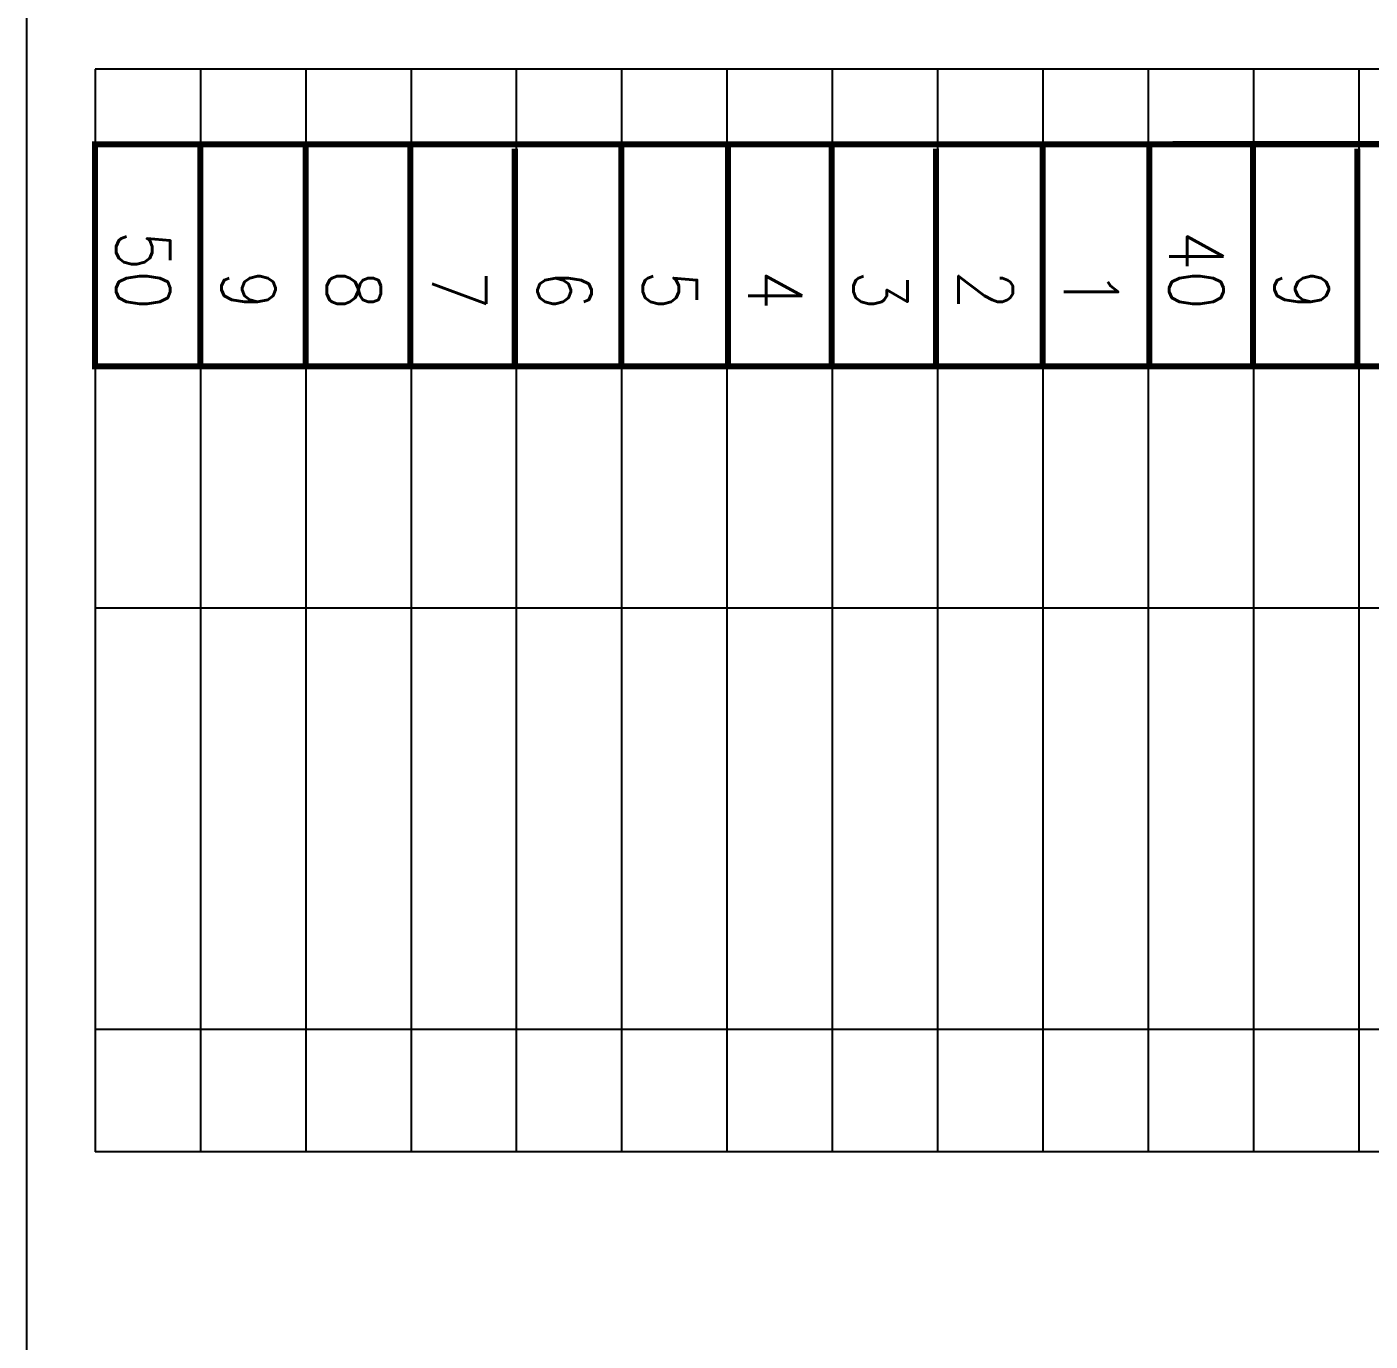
# Model space of a CAD drawing. Extents: x 0 to 405, y 0 to 280.
# Drawn here: x 9.5 to 98.8, y 87.4 to 174.8 of the extents above; entities that cross this region are included whole.
import ezdxf
from ezdxf.enums import TextEntityAlignment as Align

# ---------------------------------------------------------------- set-up
doc = ezdxf.new("R2010")
doc.units = 0
doc.header["$LTSCALE"] = 6
doc.linetypes.add('DASHED', pattern=[0])
for name, color, linetype in [('1', 8, 'CONTINUOUS'), ('11', 30, 'DASHED'), ('2', 62, 'CONTINUOUS'), ('3', 30, 'CONTINUOUS')]:
    doc.layers.add(name, color=color, linetype=linetype)
doc.styles.get("Standard").update_dxf_attribs({"font": 'simplex', "width": 0.85})

# ---------------------------------------------------------------- blocks, each defined once
blk = doc.blocks.new('LST11')
at = {"layer": '1', "color": 0}
for p, q in [((364, 172), (14, 172)), ((14, 172), (14, 100)), ((21, 172), (21, 100)), ((28, 172), (28, 100)), ((35, 172), (35, 100)), ((42, 172), (42, 100)), ((49, 172), (49, 100)), ((56, 172), (56, 100)), ((63, 172), (63, 100)), ((70, 172), (70, 100)), ((77, 172), (77, 100)), ((84, 172), (84, 100)), ((91, 172), (91, 100)), ((98, 172), (98, 100)), ((364, 136.135), (14, 136.135)), ((364, 108.125), (14, 108.125)), ((364, 100), (14, 100))]:
    blk.add_line(p, q, dxfattribs=at)
at = {"layer": '2', "color": 0}
blk.add_line((9.466, 7.298), (9.466, 280.298), dxfattribs=at)
at = {"layer": '2', "color": 0, "const_width": 0.4}
for points in [[(13.998, 166.987), (356.807, 167.054), (356.807, 152.233), (13.998, 152.223), (13.998, 166.987)], [(20.998, 166.987), (356.807, 167.054), (356.807, 152.233), (20.998, 152.223), (20.998, 166.987)], [(27.998, 166.987), (363.807, 167.054), (363.807, 152.233), (27.998, 152.223), (27.998, 166.987)], [(34.961, 166.88), (34.961, 152.23)], [(48.986, 166.88), (48.986, 152.23)], [(56.07, 166.88), (56.07, 152.23)], [(62.961, 166.88), (62.961, 152.23)], [(76.986, 166.88), (76.986, 152.23)], [(84.07, 166.88), (84.07, 152.23)], [(90.961, 166.88), (90.961, 152.23)], [(41.901, 166.703), (41.901, 152.23), (41.901, 160)], [(69.901, 166.703), (69.901, 152.23), (69.901, 160)], [(97.901, 166.703), (97.901, 152.23), (97.901, 160)]]:
    blk.add_lwpolyline(points, dxfattribs=at)
at = {"layer": '11', "color": 0, "width": 0.85}
for tag, p in [('BESTEMMING', (393.87, 227.488)), ('KLNR', (389.772, 151.811)), ('BESTEMMING', (393.87, 94.271))]:
    blk.add_attdef(tag, text='', height=3.2, rotation=270, dxfattribs=at).set_placement(p, align=Align.MIDDLE)
for tag, p in [('VNR', (355.5, 9)), ('TOT', (367.5, 9))]:
    blk.add_attdef(tag, p, '', height=3, dxfattribs=at)
at = {"layer": '2', "color": 0, "width": 0.85}
for tag, p in [('TITEL', (48.343, 12.405)), ('NUMMER', (315.135, 9.397))]:
    blk.add_attdef(tag, p, '', height=4.7, dxfattribs=at)
blk.add_attdef('BORD', text='', height=4.7, dxfattribs=at).set_placement((264.44, 9.178), align=Align.RIGHT)
for tag, p in [('NUMMER', (291.941, 11.484)), ('INDEX', (393.045, 11.484))]:
    blk.add_attdef(tag, text='', height=4.7, dxfattribs=at).set_placement(p, align=Align.MIDDLE)
blk = doc.blocks.new('LSTLIJN')
at = {"layer": '1', "color": 0, "width": 0.85}
for p in [(-2.1, 115.2), (-2.1, 35.2)]:
    blk.add_attdef('BEST.', p, '', height=3.2, rotation=270, dxfattribs=at)
for tag, height, p in [('KL.', 3.2, (-2.1, 80.8)), ('LIJN', 2.6, (-2.1, 37.6)), ('KL.', 3.2, (-2.1, 0.8))]:
    blk.add_attdef(tag, text='', height=height, rotation=270, dxfattribs=at).set_placement(p, align=Align.RIGHT)
at = {"layer": '3', "color": 0, "width": 0.85}
blk.add_attdef('NR.', text='', height=3.6, rotation=270, dxfattribs=at).set_placement((-2.1, 56), align=Align.RIGHT)

msp = doc.modelspace()

# ---------------------------------------------------------------- block references
at = {"layer": '1', "color": 0}
msp.add_blockref('LST11', (0, 0), dxfattribs=at)
for p, values in [((17.5, 100), {'NR.': '50'}), ((87.5, 100), {'NR.': '40'}), ((24.5, 100), {'NR.': '9'}), ((31.5, 100), {'NR.': '8'}), ((38.5, 100), {'NR.': '7'}), ((45.5, 100), {'NR.': '6'}), ((52.5, 100), {'NR.': '5'}), ((59.5, 100), {'NR.': '4'}), ((66.5, 100), {'NR.': '3'}), ((73.5, 100), {'NR.': '2'}), ((94.5, 100), {'NR.': '9'}), ((80.5, 100), {'NR.': '1'})]:
    msp.add_blockref('LSTLIJN', p, dxfattribs=at).add_auto_attribs(values)

doc.saveas('drawing.dxf')
